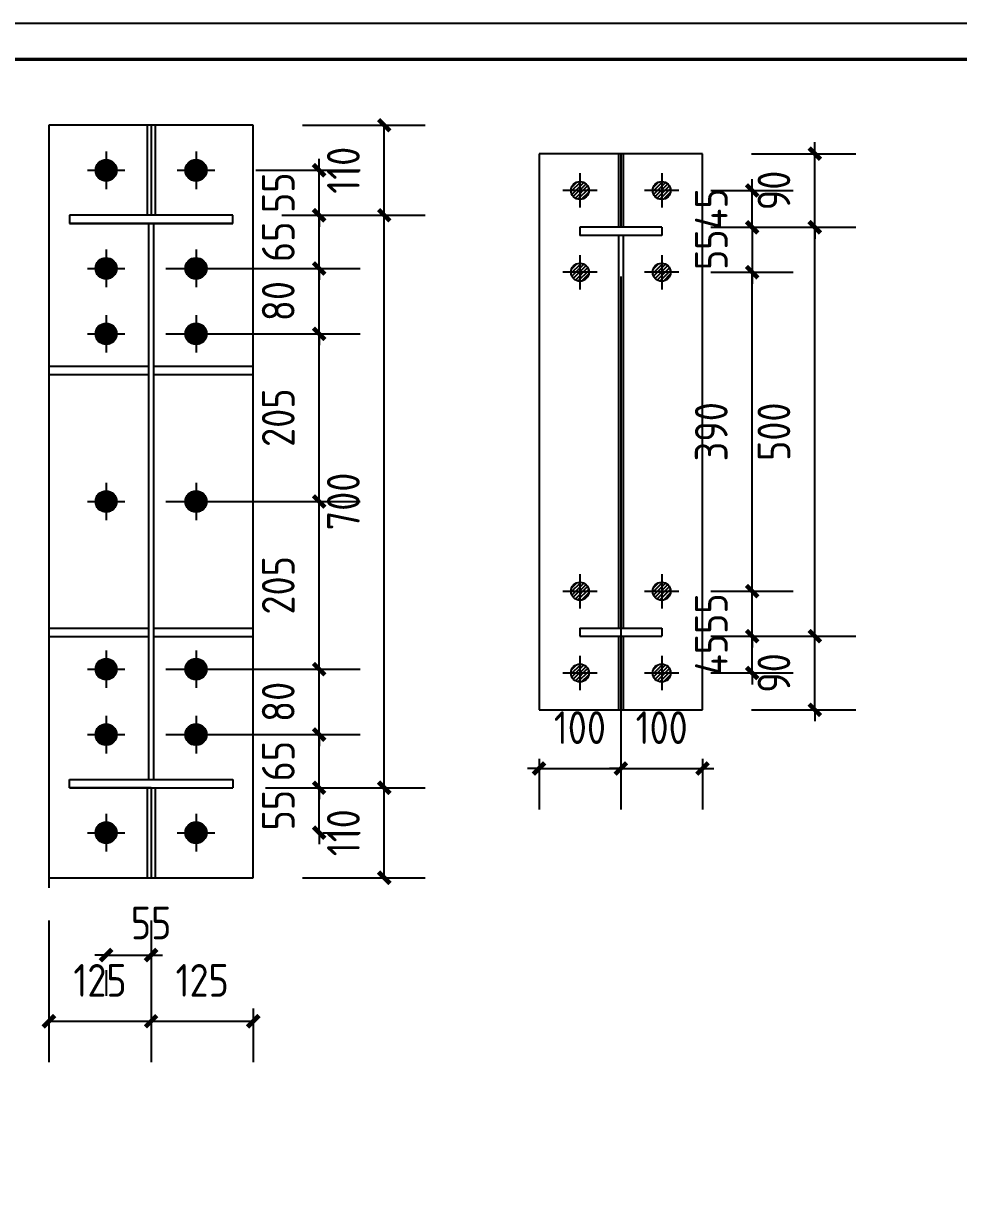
# Model space of a CAD drawing. Extents: x -9001 to 151288, y 75886 to 362543.
# Drawn here: x 26848 to 32565, y 129924 to 137125 of the extents above; entities that cross this region are included whole.
import ezdxf
from ezdxf.enums import TextEntityAlignment as Align

# ---------------------------------------------------------------- set-up
doc = ezdxf.new("R2010")
doc.units = 0
doc.header["$LTSCALE"] = 1000
doc.header["$MEASUREMENT"] = 0
doc.layers.add('PUB_TITLE', color=4, linetype='Continuous')
doc.styles.get("Standard").update_dxf_attribs({"font": 'gbenor.shx', "bigfont": 'gbcbig.shx'})
doc.dimstyles.get("Standard").update_dxf_attribs({"dimscale": 100, "dimtxt": 1, "dimasz": 1, "dimexe": 2.5, "dimexo": 3, "dimgap": 1.5, "dimtad": 1, "dimdec": 0, "dimzin": 0, "dimdsep": 46, "dimtxsty": 'Standard', "dimblk": 'ARCHTICK', "dimcen": 0.09, "dimadec": 0, "dimazin": 0, "dimtfac": 1, "dimtdec": 0, "dimtix": 1, "dimtmove": 2, "dimatfit": 3, "dimfxl": 1, "dimtolj": 1, "dimtzin": 0, "dimarcsym": 0})

# ---------------------------------------------------------------- blocks, each defined once
blk = doc.blocks.new('_ArchTick')
at = {"color": 0, "linetype": 'ByBlock', "const_width": 0.4}
blk.add_lwpolyline([(-0.5, -0.5), (0.5, 0.5)], dxfattribs=at)
blk = doc.blocks.new('*D70')
at = {"color": 0, "lineweight": -2}
for p, q in [((27002.8, 131640.3), (27002.8, 130775.2)), ((27627.8, 131640.3), (27627.8, 130775.2)), ((27002.8, 131025.2), (27627.8, 131025.2))]:
    blk.add_line(p, q, dxfattribs=at)
at = {"layer": 'Defpoints', "color": 0}
for p in [(27002.8, 131940.3), (27627.8, 131940.3), (27627.8, 131025.2)]:
    blk.add_point(p, dxfattribs=at)
at = {"color": 0, "lineweight": -2, "xscale": 70, "yscale": 70, "zscale": 70, "rotation": 180}
blk.add_blockref('_ArchTick', (27002.8, 131025.2), dxfattribs=at)
at = {"color": 0, "lineweight": -2, "xscale": 70, "yscale": 70, "zscale": 70}
blk.add_blockref('_ArchTick', (27627.8, 131025.2), dxfattribs=at)
at = {"color": 0, "insert": (27315.3, 131275.2), "char_height": 200, "attachment_point": 5}
blk.add_mtext('\\A1;125', dxfattribs=at)
blk = doc.blocks.new('*D4')
at = {"color": 0, "lineweight": -2}
for p, q in [((27627.8, 131212.3), (27627.8, 130775.2)), ((28252.8, 131103.4), (28252.8, 130775.2)), ((27627.8, 131025.2), (28252.8, 131025.2))]:
    blk.add_line(p, q, dxfattribs=at)
at = {"layer": 'Defpoints', "color": 0}
for p in [(27627.8, 131512.3), (28252.8, 131403.4), (28252.8, 131025.2)]:
    blk.add_point(p, dxfattribs=at)
at = {"color": 0, "lineweight": -2, "xscale": 70, "yscale": 70, "zscale": 70, "rotation": 180}
blk.add_blockref('_ArchTick', (27627.8, 131025.2), dxfattribs=at)
at = {"color": 0, "lineweight": -2, "xscale": 70, "yscale": 70, "zscale": 70}
blk.add_blockref('_ArchTick', (28252.8, 131025.2), dxfattribs=at)
at = {"color": 0, "insert": (27940.3, 131275.2), "char_height": 200, "attachment_point": 5}
blk.add_mtext('\\A1;125', dxfattribs=at)
blk = doc.blocks.new('*D5')
at = {"color": 0, "lineweight": -2}
for p, q in [((27352.77273, 131429.89378), (27282.77273, 131429.89378)), ((27352.77273, 131429.89378), (27627.77273, 131429.89378)), ((27627.77273, 131429.89378), (27697.77273, 131429.89378)), ((27352.77273, 131338.39378), (27352.77273, 131179.89378)), ((27627.77273, 131326.39378), (27627.77273, 131179.89378))]:
    blk.add_line(p, q, dxfattribs=at)
at = {"layer": 'Defpoints', "color": 0}
for p in [(27352.77273, 131638.39378), (27627.77273, 131626.39378), (27627.77273, 131429.89378)]:
    blk.add_point(p, dxfattribs=at)
at = {"color": 0, "lineweight": -2, "xscale": 70, "yscale": 70, "zscale": 70}
blk.add_blockref('_ArchTick', (27352.77273, 131429.89378), dxfattribs=at)
at = {"color": 0, "lineweight": -2, "xscale": 70, "yscale": 70, "zscale": 70, "rotation": 180}
blk.add_blockref('_ArchTick', (27627.77273, 131429.89378), dxfattribs=at)
at = {"color": 0, "insert": (27627.77273, 131626.39378), "char_height": 200, "attachment_point": 5}
blk.add_mtext('\\A1;55', dxfattribs=at)
blk = doc.blocks.new('*D71')
at = {"color": 0, "lineweight": -2}
for p, q in [((28552.8, 136502.9), (29303.5, 136502.9)), ((29053.5, 135952.9), (29053.5, 136502.9)), ((28427.8, 135952.9), (29303.5, 135952.9))]:
    blk.add_line(p, q, dxfattribs=at)
at = {"layer": 'Defpoints', "color": 0}
for p in [(28252.8, 136502.9), (29053.5, 136502.9), (28127.8, 135952.9)]:
    blk.add_point(p, dxfattribs=at)
at = {"color": 0, "lineweight": -2, "xscale": 70, "yscale": 70, "zscale": 70}
for p, rotation in [((29053.5, 136502.9), 90), ((29053.5, 135952.9), 270)]:
    blk.add_blockref('_ArchTick', p, dxfattribs=dict(at, rotation=rotation))
at = {"color": 0, "insert": (28803.5, 136227.9), "char_height": 200, "attachment_point": 5, "rotation": 90}
blk.add_mtext('\\A1;110', dxfattribs=at)
blk = doc.blocks.new('*D72')
at = {"color": 0, "lineweight": -2}
for p, q in [((28655.5, 132452.9), (28655.5, 132522.9)), ((28427.8, 132452.9), (28905.5, 132452.9)), ((28655.5, 132177.9), (28655.5, 132452.9)), ((28655.5, 132177.9), (28655.5, 132107.9)), ((28677.4, 132177.9), (28905.5, 132177.9))]:
    blk.add_line(p, q, dxfattribs=at)
at = {"layer": 'Defpoints', "color": 0}
for p in [(28127.8, 132452.9), (28655.5, 132452.9), (28377.4, 132177.9)]:
    blk.add_point(p, dxfattribs=at)
at = {"color": 0, "lineweight": -2, "xscale": 70, "yscale": 70, "zscale": 70}
for p, rotation in [((28655.5, 132452.9), 270), ((28655.5, 132177.9), 90)]:
    blk.add_blockref('_ArchTick', p, dxfattribs=dict(at, rotation=rotation))
at = {"color": 0, "insert": (28405.5, 132315.4), "char_height": 200, "attachment_point": 5, "rotation": 90}
blk.add_mtext('\\A1;55', dxfattribs=at)
blk = doc.blocks.new('*D73')
at = {"color": 0, "lineweight": -2}
for p, q in [((28655.5, 132777.9), (28655.5, 132847.9)), ((27717.8, 132777.9), (28905.5, 132777.9)), ((28655.5, 132452.9), (28655.5, 132777.9)), ((28427.8, 132452.9), (28905.5, 132452.9)), ((28655.5, 132452.9), (28655.5, 132382.9))]:
    blk.add_line(p, q, dxfattribs=at)
at = {"layer": 'Defpoints', "color": 0}
for p in [(27417.8, 132777.9), (28655.5, 132777.9), (28127.8, 132452.9)]:
    blk.add_point(p, dxfattribs=at)
at = {"color": 0, "lineweight": -2, "xscale": 70, "yscale": 70, "zscale": 70}
for p, rotation in [((28655.5, 132777.9), 270), ((28655.5, 132452.9), 90)]:
    blk.add_blockref('_ArchTick', p, dxfattribs=dict(at, rotation=rotation))
at = {"color": 0, "insert": (28405.5, 132615.4), "char_height": 200, "attachment_point": 5, "rotation": 90}
blk.add_mtext('\\A1;65', dxfattribs=at)
blk = doc.blocks.new('*D74')
at = {"color": 0, "lineweight": -2}
for p, q in [((28655.5, 133177.9), (28655.5, 133247.9)), ((27717.8, 133177.9), (28905.5, 133177.9)), ((28655.5, 132777.9), (28655.5, 133177.9)), ((27717.8, 132777.9), (28905.5, 132777.9)), ((28655.5, 132777.9), (28655.5, 132707.9))]:
    blk.add_line(p, q, dxfattribs=at)
at = {"layer": 'Defpoints', "color": 0}
for p in [(27417.8, 133177.9), (28655.5, 133177.9), (27417.8, 132777.9)]:
    blk.add_point(p, dxfattribs=at)
at = {"color": 0, "lineweight": -2, "xscale": 70, "yscale": 70, "zscale": 70}
for p, rotation in [((28655.5, 133177.9), 270), ((28655.5, 132777.9), 90)]:
    blk.add_blockref('_ArchTick', p, dxfattribs=dict(at, rotation=rotation))
at = {"color": 0, "insert": (28405.5, 132977.9), "char_height": 200, "attachment_point": 5, "rotation": 90}
blk.add_mtext('\\A1;80', dxfattribs=at)
blk = doc.blocks.new('*D75')
at = {"color": 0, "lineweight": -2}
for p, q in [((27717.8, 134202.9), (28905.5, 134202.9)), ((28655.5, 133177.9), (28655.5, 134202.9)), ((27717.8, 133177.9), (28905.5, 133177.9))]:
    blk.add_line(p, q, dxfattribs=at)
at = {"layer": 'Defpoints', "color": 0}
for p in [(27417.8, 134202.9), (28655.5, 134202.9), (27417.8, 133177.9)]:
    blk.add_point(p, dxfattribs=at)
at = {"color": 0, "lineweight": -2, "xscale": 70, "yscale": 70, "zscale": 70}
for p, rotation in [((28655.5, 134202.9), 90), ((28655.5, 133177.9), 270)]:
    blk.add_blockref('_ArchTick', p, dxfattribs=dict(at, rotation=rotation))
at = {"color": 0, "insert": (28405.5, 133690.4), "char_height": 200, "attachment_point": 5, "rotation": 90}
blk.add_mtext('\\A1;205', dxfattribs=at)
blk = doc.blocks.new('*D76')
at = {"color": 0, "lineweight": -2}
for p, q in [((27717.8, 135227.9), (28905.5, 135227.9)), ((28655.5, 134202.9), (28655.5, 135227.9)), ((27717.8, 134202.9), (28905.5, 134202.9))]:
    blk.add_line(p, q, dxfattribs=at)
at = {"layer": 'Defpoints', "color": 0}
for p in [(27417.8, 135227.9), (28655.5, 135227.9), (27417.8, 134202.9)]:
    blk.add_point(p, dxfattribs=at)
at = {"color": 0, "lineweight": -2, "xscale": 70, "yscale": 70, "zscale": 70}
for p, rotation in [((28655.5, 135227.9), 90), ((28655.5, 134202.9), 270)]:
    blk.add_blockref('_ArchTick', p, dxfattribs=dict(at, rotation=rotation))
at = {"color": 0, "insert": (28405.5, 134715.4), "char_height": 200, "attachment_point": 5, "rotation": 90}
blk.add_mtext('\\A1;205', dxfattribs=at)
blk = doc.blocks.new('*D77')
at = {"color": 0, "lineweight": -2}
for p, q in [((28655.5, 135627.9), (28655.5, 135697.9)), ((27717.8, 135627.9), (28905.5, 135627.9)), ((28655.5, 135227.9), (28655.5, 135627.9)), ((27717.8, 135227.9), (28905.5, 135227.9)), ((28655.5, 135227.9), (28655.5, 135157.9))]:
    blk.add_line(p, q, dxfattribs=at)
at = {"layer": 'Defpoints', "color": 0}
for p in [(27417.8, 135627.9), (28655.5, 135627.9), (27417.8, 135227.9)]:
    blk.add_point(p, dxfattribs=at)
at = {"color": 0, "lineweight": -2, "xscale": 70, "yscale": 70, "zscale": 70}
for p, rotation in [((28655.5, 135627.9), 270), ((28655.5, 135227.9), 90)]:
    blk.add_blockref('_ArchTick', p, dxfattribs=dict(at, rotation=rotation))
at = {"color": 0, "insert": (28405.5, 135427.9), "char_height": 200, "attachment_point": 5, "rotation": 90}
blk.add_mtext('\\A1;80', dxfattribs=at)
blk = doc.blocks.new('*D78')
at = {"color": 0, "lineweight": -2}
for p, q in [((28655.5, 135952.9), (28655.5, 136022.9)), ((28552.8, 135952.9), (28905.5, 135952.9)), ((28655.5, 135627.9), (28655.5, 135952.9)), ((27717.8, 135627.9), (28905.5, 135627.9)), ((28655.5, 135627.9), (28655.5, 135557.9))]:
    blk.add_line(p, q, dxfattribs=at)
at = {"layer": 'Defpoints', "color": 0}
for p in [(28252.8, 135952.9), (28655.5, 135952.9), (27417.8, 135627.9)]:
    blk.add_point(p, dxfattribs=at)
at = {"color": 0, "lineweight": -2, "xscale": 70, "yscale": 70, "zscale": 70}
for p, rotation in [((28655.5, 135952.9), 270), ((28655.5, 135627.9), 90)]:
    blk.add_blockref('_ArchTick', p, dxfattribs=dict(at, rotation=rotation))
at = {"color": 0, "insert": (28405.5, 135790.4), "char_height": 200, "attachment_point": 5, "rotation": 90}
blk.add_mtext('\\A1;65', dxfattribs=at)
blk = doc.blocks.new('*D79')
at = {"color": 0, "lineweight": -2}
for p, q in [((28655.5, 136227.9), (28655.5, 136297.9)), ((28267.8, 136227.9), (28905.5, 136227.9)), ((28655.5, 135952.9), (28655.5, 136227.9)), ((28552.8, 135952.9), (28905.5, 135952.9)), ((28655.5, 135952.9), (28655.5, 135882.9))]:
    blk.add_line(p, q, dxfattribs=at)
at = {"layer": 'Defpoints', "color": 0}
for p in [(27967.8, 136227.9), (28655.5, 136227.9), (28252.8, 135952.9)]:
    blk.add_point(p, dxfattribs=at)
at = {"color": 0, "lineweight": -2, "xscale": 70, "yscale": 70, "zscale": 70}
for p, rotation in [((28655.5, 136227.9), 270), ((28655.5, 135952.9), 90)]:
    blk.add_blockref('_ArchTick', p, dxfattribs=dict(at, rotation=rotation))
at = {"color": 0, "insert": (28405.5, 136090.4), "char_height": 200, "attachment_point": 5, "rotation": 90}
blk.add_mtext('\\A1;55', dxfattribs=at)
blk = doc.blocks.new('*D80')
at = {"color": 0, "lineweight": -2}
for p, q in [((28327.5, 132452.9), (29303.5, 132452.9)), ((29053.5, 131902.9), (29053.5, 132452.9)), ((28552.8, 131902.9), (29303.5, 131902.9))]:
    blk.add_line(p, q, dxfattribs=at)
at = {"layer": 'Defpoints', "color": 0}
for p in [(28027.5, 132452.9), (29053.5, 132452.9), (28252.8, 131902.9)]:
    blk.add_point(p, dxfattribs=at)
at = {"color": 0, "lineweight": -2, "xscale": 70, "yscale": 70, "zscale": 70}
for p, rotation in [((29053.5, 132452.9), 90), ((29053.5, 131902.9), 270)]:
    blk.add_blockref('_ArchTick', p, dxfattribs=dict(at, rotation=rotation))
at = {"color": 0, "insert": (28803.5, 132177.9), "char_height": 200, "attachment_point": 5, "rotation": 90}
blk.add_mtext('\\A1;110', dxfattribs=at)
blk = doc.blocks.new('*D176')
at = {"color": 0, "lineweight": -2}
for p, q in [((30500.3, 135579.4), (30500.3, 132320.4)), ((30000.3, 132629.4), (30000.3, 132320.4)), ((30000.3, 132570.4), (29930.3, 132570.4)), ((30000.3, 132570.4), (30500.3, 132570.4)), ((30500.3, 132570.4), (30570.3, 132570.4))]:
    blk.add_line(p, q, dxfattribs=at)
at = {"layer": 'Defpoints', "color": 0}
for p in [(30500.3, 135879.4), (30000.3, 132929.4), (30500.3, 132570.4)]:
    blk.add_point(p, dxfattribs=at)
at = {"color": 0, "lineweight": -2, "xscale": 70, "yscale": 70, "zscale": 70}
blk.add_blockref('_ArchTick', (30000.3, 132570.4), dxfattribs=at)
at = {"color": 0, "lineweight": -2, "xscale": 70, "yscale": 70, "zscale": 70, "rotation": 180}
blk.add_blockref('_ArchTick', (30500.3, 132570.4), dxfattribs=at)
at = {"color": 0, "insert": (30250.3, 132820.4), "char_height": 200, "attachment_point": 5}
blk.add_mtext('\\A1;100', dxfattribs=at)
blk = doc.blocks.new('*D177')
at = {"color": 0, "lineweight": -2}
for p, q in [((30500.3, 135579.4), (30500.3, 132320.4)), ((31000.3, 132629.4), (31000.3, 132320.4)), ((30500.3, 132570.4), (30430.3, 132570.4)), ((30500.3, 132570.4), (31000.3, 132570.4)), ((31000.3, 132570.4), (31070.3, 132570.4))]:
    blk.add_line(p, q, dxfattribs=at)
at = {"layer": 'Defpoints', "color": 0}
for p in [(30500.3, 135879.4), (31000.3, 132929.4), (31000.3, 132570.4)]:
    blk.add_point(p, dxfattribs=at)
at = {"color": 0, "lineweight": -2, "xscale": 70, "yscale": 70, "zscale": 70}
blk.add_blockref('_ArchTick', (30500.3, 132570.4), dxfattribs=at)
at = {"color": 0, "lineweight": -2, "xscale": 70, "yscale": 70, "zscale": 70, "rotation": 180}
blk.add_blockref('_ArchTick', (31000.3, 132570.4), dxfattribs=at)
at = {"color": 0, "insert": (30750.3, 132820.4), "char_height": 200, "attachment_point": 5}
blk.add_mtext('\\A1;100', dxfattribs=at)
blk = doc.blocks.new('*D178')
at = {"color": 0, "lineweight": -2}
for p, q in [((31686.8, 133379.4), (31686.8, 133449.4)), ((31050.3, 133379.4), (31936.8, 133379.4)), ((31686.8, 132929.4), (31686.8, 133379.4)), ((31300.3, 132929.4), (31936.8, 132929.4)), ((31686.8, 132929.4), (31686.8, 132859.4))]:
    blk.add_line(p, q, dxfattribs=at)
at = {"layer": 'Defpoints', "color": 0}
for p in [(30750.3, 133379.4), (31686.8, 133379.4), (31000.3, 132929.4)]:
    blk.add_point(p, dxfattribs=at)
at = {"color": 0, "lineweight": -2, "xscale": 70, "yscale": 70, "zscale": 70}
for p, rotation in [((31686.8, 133379.4), 270), ((31686.8, 132929.4), 90)]:
    blk.add_blockref('_ArchTick', p, dxfattribs=dict(at, rotation=rotation))
at = {"color": 0, "insert": (31436.8, 133154.4), "char_height": 200, "attachment_point": 5, "rotation": 90}
blk.add_mtext('\\A1;90', dxfattribs=at)
blk = doc.blocks.new('*D179')
at = {"color": 0, "lineweight": -2}
for p, q in [((31050.3, 135879.4), (31936.8, 135879.4)), ((31686.8, 133379.4), (31686.8, 135879.4)), ((31050.3, 133379.4), (31936.8, 133379.4))]:
    blk.add_line(p, q, dxfattribs=at)
at = {"layer": 'Defpoints', "color": 0}
for p in [(30750.3, 135879.4), (31686.8, 135879.4), (30750.3, 133379.4)]:
    blk.add_point(p, dxfattribs=at)
at = {"color": 0, "lineweight": -2, "xscale": 70, "yscale": 70, "zscale": 70}
for p, rotation in [((31686.8, 135879.4), 90), ((31686.8, 133379.4), 270)]:
    blk.add_blockref('_ArchTick', p, dxfattribs=dict(at, rotation=rotation))
at = {"color": 0, "insert": (31436.8, 134629.4), "char_height": 200, "attachment_point": 5, "rotation": 90}
blk.add_mtext('\\A1;500', dxfattribs=at)
blk = doc.blocks.new('*D180')
at = {"color": 0, "lineweight": -2}
for p, q in [((31686.8, 136329.4), (31686.8, 136399.4)), ((31300.3, 136329.4), (31936.8, 136329.4)), ((31686.8, 135879.4), (31686.8, 136329.4)), ((31050.3, 135879.4), (31936.8, 135879.4)), ((31686.8, 135879.4), (31686.8, 135809.4))]:
    blk.add_line(p, q, dxfattribs=at)
at = {"layer": 'Defpoints', "color": 0}
for p in [(31000.3, 136329.4), (31686.8, 136329.4), (30750.3, 135879.4)]:
    blk.add_point(p, dxfattribs=at)
at = {"color": 0, "lineweight": -2, "xscale": 70, "yscale": 70, "zscale": 70}
for p, rotation in [((31686.8, 136329.4), 270), ((31686.8, 135879.4), 90)]:
    blk.add_blockref('_ArchTick', p, dxfattribs=dict(at, rotation=rotation))
at = {"color": 0, "insert": (31436.8, 136104.4), "char_height": 200, "attachment_point": 5, "rotation": 90}
blk.add_mtext('\\A1;90', dxfattribs=at)
blk = doc.blocks.new('*D181')
at = {"color": 0, "lineweight": -2}
for p, q in [((31303.8, 133379.4), (31303.8, 133449.4)), ((31300.3, 133379.4), (31553.8, 133379.4)), ((31303.8, 133154.4), (31303.8, 133379.4)), ((31050.3, 133154.4), (31553.8, 133154.4)), ((31303.8, 133154.4), (31303.8, 133084.4))]:
    blk.add_line(p, q, dxfattribs=at)
at = {"layer": 'Defpoints', "color": 0}
for p in [(31000.3, 133379.4), (31303.8, 133379.4), (30750.3, 133154.4)]:
    blk.add_point(p, dxfattribs=at)
at = {"color": 0, "lineweight": -2, "xscale": 70, "yscale": 70, "zscale": 70}
for p, rotation in [((31303.8, 133379.4), 270), ((31303.8, 133154.4), 90)]:
    blk.add_blockref('_ArchTick', p, dxfattribs=dict(at, rotation=rotation))
at = {"color": 0, "insert": (31053.8, 133266.9), "char_height": 200, "attachment_point": 5, "rotation": 90}
blk.add_mtext('\\A1;45', dxfattribs=at)
blk = doc.blocks.new('*D182')
at = {"color": 0, "lineweight": -2}
for p, q in [((31303.8, 133654.4), (31303.8, 133724.4)), ((31050.3, 133654.4), (31553.8, 133654.4)), ((31303.8, 133379.4), (31303.8, 133654.4)), ((31300.3, 133379.4), (31553.8, 133379.4)), ((31303.8, 133379.4), (31303.8, 133309.4))]:
    blk.add_line(p, q, dxfattribs=at)
at = {"layer": 'Defpoints', "color": 0}
for p in [(30750.3, 133654.4), (31303.8, 133654.4), (31000.3, 133379.4)]:
    blk.add_point(p, dxfattribs=at)
at = {"color": 0, "lineweight": -2, "xscale": 70, "yscale": 70, "zscale": 70}
for p, rotation in [((31303.8, 133654.4), 270), ((31303.8, 133379.4), 90)]:
    blk.add_blockref('_ArchTick', p, dxfattribs=dict(at, rotation=rotation))
at = {"color": 0, "insert": (31053.8, 133516.9), "char_height": 200, "attachment_point": 5, "rotation": 90}
blk.add_mtext('\\A1;55', dxfattribs=at)
blk = doc.blocks.new('*D183')
at = {"color": 0, "lineweight": -2}
for p, q in [((31050.3, 135604.4), (31553.8, 135604.4)), ((31303.8, 133654.4), (31303.8, 135604.4)), ((31050.3, 133654.4), (31553.8, 133654.4))]:
    blk.add_line(p, q, dxfattribs=at)
at = {"layer": 'Defpoints', "color": 0}
for p in [(30750.3, 135604.4), (31303.8, 135604.4), (30750.3, 133654.4)]:
    blk.add_point(p, dxfattribs=at)
at = {"color": 0, "lineweight": -2, "xscale": 70, "yscale": 70, "zscale": 70}
for p, rotation in [((31303.8, 135604.4), 90), ((31303.8, 133654.4), 270)]:
    blk.add_blockref('_ArchTick', p, dxfattribs=dict(at, rotation=rotation))
at = {"color": 0, "insert": (31053.8, 134629.4), "char_height": 200, "attachment_point": 5, "rotation": 90}
blk.add_mtext('\\A1;390', dxfattribs=at)
blk = doc.blocks.new('*D184')
at = {"color": 0, "lineweight": -2}
for p, q in [((31303.8, 136104.4), (31303.8, 136174.4)), ((31050.3, 136104.4), (31553.8, 136104.4)), ((31303.8, 135879.4), (31303.8, 136104.4)), ((31050.3, 135879.4), (31553.8, 135879.4)), ((31303.8, 135879.4), (31303.8, 135809.4))]:
    blk.add_line(p, q, dxfattribs=at)
at = {"layer": 'Defpoints', "color": 0}
for p in [(30750.3, 136104.4), (31303.8, 136104.4), (30750.3, 135879.4)]:
    blk.add_point(p, dxfattribs=at)
at = {"color": 0, "lineweight": -2, "xscale": 70, "yscale": 70, "zscale": 70}
for p, rotation in [((31303.8, 136104.4), 270), ((31303.8, 135879.4), 90)]:
    blk.add_blockref('_ArchTick', p, dxfattribs=dict(at, rotation=rotation))
at = {"color": 0, "insert": (31053.8, 135991.9), "char_height": 200, "attachment_point": 5, "rotation": 90}
blk.add_mtext('\\A1;45', dxfattribs=at)
blk = doc.blocks.new('*D32')
at = {"color": 0, "lineweight": -2}
for p, q in [((31303.8, 135879.4), (31303.8, 135949.4)), ((31050.3, 135879.4), (31553.8, 135879.4)), ((31303.8, 135879.4), (31303.8, 135604.4)), ((31050.3, 135604.4), (31553.8, 135604.4)), ((31303.8, 135604.4), (31303.8, 135534.4))]:
    blk.add_line(p, q, dxfattribs=at)
at = {"layer": 'Defpoints', "color": 0}
for p in [(30750.3, 135879.4), (30750.3, 135604.4), (31303.8, 135604.4)]:
    blk.add_point(p, dxfattribs=at)
at = {"color": 0, "lineweight": -2, "xscale": 70, "yscale": 70, "zscale": 70}
for p, rotation in [((31303.8, 135879.4), 270), ((31303.8, 135604.4), 90)]:
    blk.add_blockref('_ArchTick', p, dxfattribs=dict(at, rotation=rotation))
at = {"color": 0, "insert": (31053.8, 135741.9), "char_height": 200, "attachment_point": 5, "rotation": 90}
blk.add_mtext('\\A1;55', dxfattribs=at)
blk = doc.blocks.new('$titleblk$00000167')
blk.add_lwpolyline([(-1189, 0), (0, 0), (0, 841), (-1189, 841)], close=True)
at = {"const_width": 1}
blk.add_lwpolyline([(-1164, 10), (-10, 10), (-10, 831), (-1164, 831)], close=True, dxfattribs=at)
at = {"flags": 4}
for tag, p in [('(扩展图名)', (-62.12, 184.1)), ('图名', (-62.12, 180.13)), ('日期', (-62.12, 172.03)), ('图号', (-62.12, 163.99)), ('比例', (-62.12, 156)), ('子项', (-59.56, 82.07)), ('工程名称', (-59.24, 70.19)), ('设计号', (-36.91, 28.62))]:
    blk.add_attdef(tag, text='', height=3.5, dxfattribs=at).set_placement(p, align=Align.CENTER)
for tag, p in [('设计人', (-64.84, 148.13)), ('负责人', (-64.71, 140.27)), ('主持人', (-64.73, 132.26)), ('校对人', (-64.28, 124.4)), ('审核人', (-63.96, 116.15)), ('审定人', (-64.16, 107.95)), ('所长', (-64.16, 99.76))]:
    blk.add_attdef(tag, p, '', height=3.5)
blk = doc.blocks.new('*D69')
at = {"color": 0, "lineweight": -2}
for p, q in [((28753.5, 135952.9), (28803.5, 135952.9)), ((29053.5, 132452.9), (29053.5, 135952.9)), ((28327.5, 132452.9), (29303.5, 132452.9))]:
    blk.add_line(p, q, dxfattribs=at)
at = {"layer": 'Defpoints', "color": 0}
for p in [(29053.5, 135952.9), (29053.5, 135952.9), (28027.5, 132452.9)]:
    blk.add_point(p, dxfattribs=at)
at = {"color": 0, "lineweight": -2, "xscale": 70, "yscale": 70, "zscale": 70}
for p, rotation in [((29053.5, 135952.9), 90), ((29053.5, 132452.9), 270)]:
    blk.add_blockref('_ArchTick', p, dxfattribs=dict(at, rotation=rotation))
at = {"color": 0, "insert": (28803.5, 134202.9), "char_height": 200, "attachment_point": 5, "rotation": 90}
blk.add_mtext('\\A1;700', dxfattribs=at)

msp = doc.modelspace()

# ---------------------------------------------------------------- hatches: boundary and pattern name
h = msp.add_hatch()
h.set_pattern_fill('ANSI31', color=256, scale=2.5, style=0)
h.set_pattern_definition([(45, (-125138.9765, -66718.337), (-2.80633004, 2.80633004), [])])
h.paths.add_polyline_path([(27352.8, 136292.9, 0.414214), (27287.8, 136227.9), (27352.8, 136227.9)])
h.paths.add_polyline_path([(27352.8, 136227.9), (27287.8, 136227.9, 0.414214), (27352.8, 136162.9)])
h.paths.add_polyline_path([(27417.8, 136227.9), (27352.8, 136227.9), (27352.8, 136162.9, 0.414214)])
h.paths.add_polyline_path([(27352.8, 136292.9), (27352.8, 136227.9), (27417.8, 136227.9, 0.414214)])
h.paths.add_polyline_path([(27902.8, 136292.9, 0.414214), (27837.8, 136227.9), (27902.8, 136227.9)])
h.paths.add_polyline_path([(27902.8, 136227.9), (27837.8, 136227.9, 0.414214), (27902.8, 136162.9)])
h.paths.add_polyline_path([(27967.8, 136227.9), (27902.8, 136227.9), (27902.8, 136162.9, 0.414214)])
h.paths.add_polyline_path([(27902.8, 136292.9), (27902.8, 136227.9), (27967.8, 136227.9, 0.414214)])
h = msp.add_hatch()
h.set_pattern_fill('ANSI31', color=256, scale=10, style=0)
h.set_pattern_definition([(45, (-136897.226, -44488.106), (-11.2253202, 11.2253202), [])])
h.paths.add_polyline_path([(30250.3, 136159.4, 0.414214), (30195.3, 136104.4), (30250.3, 136104.4)])
h.paths.add_polyline_path([(30250.3, 136104.4), (30195.3, 136104.4, 0.414214), (30250.3, 136049.4)])
h.paths.add_polyline_path([(30305.3, 136104.4), (30250.3, 136104.4), (30250.3, 136049.4, 0.414214)])
h.paths.add_polyline_path([(30250.3, 136159.4), (30250.3, 136104.4), (30305.3, 136104.4, 0.414214)])
h = msp.add_hatch()
h.set_pattern_fill('ANSI31', color=256, scale=10, style=0)
h.set_pattern_definition([(45, (-136397.226, -44488.106), (-11.2253202, 11.2253202), [])])
h.paths.add_polyline_path([(30750.3, 136159.4, 0.414214), (30695.3, 136104.4), (30750.3, 136104.4)])
h.paths.add_polyline_path([(30750.3, 136104.4), (30695.3, 136104.4, 0.414214), (30750.3, 136049.4)])
h.paths.add_polyline_path([(30805.3, 136104.4), (30750.3, 136104.4), (30750.3, 136049.4, 0.414214)])
h.paths.add_polyline_path([(30750.3, 136159.4), (30750.3, 136104.4), (30805.3, 136104.4, 0.414214)])
h = msp.add_hatch()
h.set_pattern_fill('ANSI31', color=256, scale=2.5, style=0)
h.set_pattern_definition([(45, (-125138.9765, -67318.337), (-2.80633004, 2.80633004), [])])
h.paths.add_polyline_path([(27352.8, 135692.9, 0.414214), (27287.8, 135627.9), (27352.8, 135627.9)])
h.paths.add_polyline_path([(27352.8, 135627.9), (27287.8, 135627.9, 0.414214), (27352.8, 135562.9)])
h.paths.add_polyline_path([(27417.8, 135627.9), (27352.8, 135627.9), (27352.8, 135562.9, 0.414214)])
h.paths.add_polyline_path([(27352.8, 135692.9), (27352.8, 135627.9), (27417.8, 135627.9, 0.414214)])
h.paths.add_polyline_path([(27902.8, 135692.9, 0.414214), (27837.8, 135627.9), (27902.8, 135627.9)])
h.paths.add_polyline_path([(27902.8, 135627.9), (27837.8, 135627.9, 0.414214), (27902.8, 135562.9)])
h.paths.add_polyline_path([(27967.8, 135627.9), (27902.8, 135627.9), (27902.8, 135562.9, 0.414214)])
h.paths.add_polyline_path([(27902.8, 135692.9), (27902.8, 135627.9), (27967.8, 135627.9, 0.414214)])
h = msp.add_hatch()
h.set_pattern_fill('ANSI31', color=256, scale=10, style=0)
h.set_pattern_definition([(45, (-136897.226, -44988.106), (-11.2253202, 11.2253202), [])])
h.paths.add_polyline_path([(30250.3, 135659.4, 0.414214), (30195.3, 135604.4), (30250.3, 135604.4)])
h.paths.add_polyline_path([(30250.3, 135604.4), (30195.3, 135604.4, 0.414214), (30250.3, 135549.4)])
h.paths.add_polyline_path([(30305.3, 135604.4), (30250.3, 135604.4), (30250.3, 135549.4, 0.414214)])
h.paths.add_polyline_path([(30250.3, 135659.4), (30250.3, 135604.4), (30305.3, 135604.4, 0.414214)])
h = msp.add_hatch()
h.set_pattern_fill('ANSI31', color=256, scale=10, style=0)
h.set_pattern_definition([(45, (-136397.226, -44988.106), (-11.2253202, 11.2253202), [])])
h.paths.add_polyline_path([(30750.3, 135659.4, 0.414214), (30695.3, 135604.4), (30750.3, 135604.4)])
h.paths.add_polyline_path([(30750.3, 135604.4), (30695.3, 135604.4, 0.414214), (30750.3, 135549.4)])
h.paths.add_polyline_path([(30805.3, 135604.4), (30750.3, 135604.4), (30750.3, 135549.4, 0.414214)])
h.paths.add_polyline_path([(30750.3, 135659.4), (30750.3, 135604.4), (30805.3, 135604.4, 0.414214)])
h = msp.add_hatch()
h.set_pattern_fill('ANSI31', color=256, scale=2.5, style=0)
h.set_pattern_definition([(45, (-125138.9765, -67718.337), (-2.80633004, 2.80633004), [])])
h.paths.add_polyline_path([(27352.8, 135292.9, 0.414214), (27287.8, 135227.9), (27352.8, 135227.9)])
h.paths.add_polyline_path([(27352.8, 135227.9), (27287.8, 135227.9, 0.414214), (27352.8, 135162.9)])
h.paths.add_polyline_path([(27417.8, 135227.9), (27352.8, 135227.9), (27352.8, 135162.9, 0.414214)])
h.paths.add_polyline_path([(27352.8, 135292.9), (27352.8, 135227.9), (27417.8, 135227.9, 0.414214)])
h.paths.add_polyline_path([(27902.8, 135292.9, 0.414214), (27837.8, 135227.9), (27902.8, 135227.9)])
h.paths.add_polyline_path([(27902.8, 135227.9), (27837.8, 135227.9, 0.414214), (27902.8, 135162.9)])
h.paths.add_polyline_path([(27967.8, 135227.9), (27902.8, 135227.9), (27902.8, 135162.9, 0.414214)])
h.paths.add_polyline_path([(27902.8, 135292.9), (27902.8, 135227.9), (27967.8, 135227.9, 0.414214)])
h = msp.add_hatch()
h.set_pattern_fill('ANSI31', color=256, scale=2.5, style=0)
h.set_pattern_definition([(45, (-125138.9765, -68743.337), (-2.80633004, 2.80633004), [])])
h.paths.add_polyline_path([(27352.8, 134267.9, 0.414214), (27287.8, 134202.9), (27352.8, 134202.9)])
h.paths.add_polyline_path([(27352.8, 134202.9), (27287.8, 134202.9, 0.414214), (27352.8, 134137.9)])
h.paths.add_polyline_path([(27417.8, 134202.9), (27352.8, 134202.9), (27352.8, 134137.9, 0.414214)])
h.paths.add_polyline_path([(27352.8, 134267.9), (27352.8, 134202.9), (27417.8, 134202.9, 0.414214)])
h.paths.add_polyline_path([(27902.8, 134267.9, 0.414214), (27837.8, 134202.9), (27902.8, 134202.9)])
h.paths.add_polyline_path([(27902.8, 134202.9), (27837.8, 134202.9, 0.414214), (27902.8, 134137.9)])
h.paths.add_polyline_path([(27967.8, 134202.9), (27902.8, 134202.9), (27902.8, 134137.9, 0.414214)])
h.paths.add_polyline_path([(27902.8, 134267.9), (27902.8, 134202.9), (27967.8, 134202.9, 0.414214)])
h = msp.add_hatch()
h.set_pattern_fill('ANSI31', color=256, scale=10, style=0)
h.set_pattern_definition([(45, (-136897.226, -46938.106), (-11.2253202, 11.2253202), [])])
h.paths.add_polyline_path([(30250.3, 133709.4, 0.414214), (30195.3, 133654.4), (30250.3, 133654.4)])
h.paths.add_polyline_path([(30250.3, 133654.4), (30195.3, 133654.4, 0.414214), (30250.3, 133599.4)])
h.paths.add_polyline_path([(30305.3, 133654.4), (30250.3, 133654.4), (30250.3, 133599.4, 0.414214)])
h.paths.add_polyline_path([(30250.3, 133709.4), (30250.3, 133654.4), (30305.3, 133654.4, 0.414214)])
h = msp.add_hatch()
h.set_pattern_fill('ANSI31', color=256, scale=10, style=0)
h.set_pattern_definition([(45, (-136397.226, -46938.106), (-11.2253202, 11.2253202), [])])
h.paths.add_polyline_path([(30750.3, 133709.4, 0.414214), (30695.3, 133654.4), (30750.3, 133654.4)])
h.paths.add_polyline_path([(30750.3, 133654.4), (30695.3, 133654.4, 0.414214), (30750.3, 133599.4)])
h.paths.add_polyline_path([(30805.3, 133654.4), (30750.3, 133654.4), (30750.3, 133599.4, 0.414214)])
h.paths.add_polyline_path([(30750.3, 133709.4), (30750.3, 133654.4), (30805.3, 133654.4, 0.414214)])
h = msp.add_hatch()
h.set_pattern_fill('ANSI31', color=256, scale=2.5, style=0)
h.set_pattern_definition([(45, (-125138.9765, -69768.337), (-2.80633004, 2.80633004), [])])
h.paths.add_polyline_path([(27352.8, 133242.9, 0.414214), (27287.8, 133177.9), (27352.8, 133177.9)])
h.paths.add_polyline_path([(27352.8, 133177.9), (27287.8, 133177.9, 0.414214), (27352.8, 133112.9)])
h.paths.add_polyline_path([(27417.8, 133177.9), (27352.8, 133177.9), (27352.8, 133112.9, 0.414214)])
h.paths.add_polyline_path([(27352.8, 133242.9), (27352.8, 133177.9), (27417.8, 133177.9, 0.414214)])
h.paths.add_polyline_path([(27902.8, 133242.9, 0.414214), (27837.8, 133177.9), (27902.8, 133177.9)])
h.paths.add_polyline_path([(27902.8, 133177.9), (27837.8, 133177.9, 0.414214), (27902.8, 133112.9)])
h.paths.add_polyline_path([(27967.8, 133177.9), (27902.8, 133177.9), (27902.8, 133112.9, 0.414214)])
h.paths.add_polyline_path([(27902.8, 133242.9), (27902.8, 133177.9), (27967.8, 133177.9, 0.414214)])
h = msp.add_hatch()
h.set_pattern_fill('ANSI31', color=256, scale=10, style=0)
h.set_pattern_definition([(45, (-136897.226, -47438.106), (-11.2253202, 11.2253202), [])])
h.paths.add_polyline_path([(30250.3, 133209.4, 0.414214), (30195.3, 133154.4), (30250.3, 133154.4)])
h.paths.add_polyline_path([(30250.3, 133154.4), (30195.3, 133154.4, 0.414214), (30250.3, 133099.4)])
h.paths.add_polyline_path([(30305.3, 133154.4), (30250.3, 133154.4), (30250.3, 133099.4, 0.414214)])
h.paths.add_polyline_path([(30250.3, 133209.4), (30250.3, 133154.4), (30305.3, 133154.4, 0.414214)])
h = msp.add_hatch()
h.set_pattern_fill('ANSI31', color=256, scale=10, style=0)
h.set_pattern_definition([(45, (-136397.226, -47438.106), (-11.2253202, 11.2253202), [])])
h.paths.add_polyline_path([(30750.3, 133209.4, 0.414214), (30695.3, 133154.4), (30750.3, 133154.4)])
h.paths.add_polyline_path([(30750.3, 133154.4), (30695.3, 133154.4, 0.414214), (30750.3, 133099.4)])
h.paths.add_polyline_path([(30805.3, 133154.4), (30750.3, 133154.4), (30750.3, 133099.4, 0.414214)])
h.paths.add_polyline_path([(30750.3, 133209.4), (30750.3, 133154.4), (30805.3, 133154.4, 0.414214)])
h = msp.add_hatch()
h.set_pattern_fill('ANSI31', color=256, scale=2.5, style=0)
h.set_pattern_definition([(45, (-125138.9765, -70168.337), (-2.80633004, 2.80633004), [])])
h.paths.add_polyline_path([(27352.8, 132842.9, 0.414214), (27287.8, 132777.9), (27352.8, 132777.9)])
h.paths.add_polyline_path([(27352.8, 132777.9), (27287.8, 132777.9, 0.414214), (27352.8, 132712.9)])
h.paths.add_polyline_path([(27417.8, 132777.9), (27352.8, 132777.9), (27352.8, 132712.9, 0.414214)])
h.paths.add_polyline_path([(27352.8, 132842.9), (27352.8, 132777.9), (27417.8, 132777.9, 0.414214)])
h.paths.add_polyline_path([(27902.8, 132842.9, 0.414214), (27837.8, 132777.9), (27902.8, 132777.9)])
h.paths.add_polyline_path([(27902.8, 132777.9), (27837.8, 132777.9, 0.414214), (27902.8, 132712.9)])
h.paths.add_polyline_path([(27967.8, 132777.9), (27902.8, 132777.9), (27902.8, 132712.9, 0.414214)])
h.paths.add_polyline_path([(27902.8, 132842.9), (27902.8, 132777.9), (27967.8, 132777.9, 0.414214)])
h = msp.add_hatch()
h.set_pattern_fill('ANSI31', color=256, scale=2.5, style=0)
h.set_pattern_definition([(45, (-125138.9765, -70768.337), (-2.80633004, 2.80633004), [])])
h.paths.add_polyline_path([(27352.8, 132242.9, 0.414214), (27287.8, 132177.9), (27352.8, 132177.9)])
h.paths.add_polyline_path([(27352.8, 132177.9), (27287.8, 132177.9, 0.414214), (27352.8, 132112.9)])
h.paths.add_polyline_path([(27417.8, 132177.9), (27352.8, 132177.9), (27352.8, 132112.9, 0.414214)])
h.paths.add_polyline_path([(27352.8, 132242.9), (27352.8, 132177.9), (27417.8, 132177.9, 0.414214)])
h.paths.add_polyline_path([(27902.8, 132242.9, 0.414214), (27837.8, 132177.9), (27902.8, 132177.9)])
h.paths.add_polyline_path([(27902.8, 132177.9), (27837.8, 132177.9, 0.414214), (27902.8, 132112.9)])
h.paths.add_polyline_path([(27967.8, 132177.9), (27902.8, 132177.9), (27902.8, 132112.9, 0.414214)])
h.paths.add_polyline_path([(27902.8, 132242.9), (27902.8, 132177.9), (27967.8, 132177.9, 0.414214)])

# ---------------------------------------------------------------- linework, layer by layer
for p, q in [((28252.8, 136502.9), (27002.8, 136502.9)), ((27002.8, 136502.9), (27002.8, 131840.3)), ((27602.8, 136502.9), (27602.8, 135952.9)), ((27627.8, 136502.9), (27627.8, 135952.9)), ((27652.8, 136502.9), (27652.8, 135952.9)), ((28252.8, 131902.9), (28252.8, 136502.9)), ((27352.8, 136342.9), (27352.8, 136112.9)), ((27902.8, 136342.9), (27902.8, 136112.9)), ((31000.3, 136329.4), (30000.3, 136329.4)), ((30000.3, 136329.4), (30000.3, 132929.4)), ((30485.3, 136329.4), (30485.3, 135879.4)), ((30500.3, 136329.4), (30500.3, 135879.4)), ((30515.3, 136329.4), (30515.3, 135879.4)), ((31000.3, 132929.4), (31000.3, 136329.4)), ((27352.8, 136292.9), (27352.8, 136162.9)), ((27902.8, 136292.9), (27902.8, 136162.9)), ((27237.8, 136227.9), (27467.8, 136227.9)), ((27417.8, 136227.9), (27287.8, 136227.9)), ((27787.8, 136227.9), (28017.8, 136227.9)), ((27967.8, 136227.9), (27837.8, 136227.9)), ((30250.3, 136209.4), (30250.3, 135999.4)), ((30750.3, 136209.4), (30750.3, 135999.4)), ((30355.3, 136104.4), (30145.3, 136104.4)), ((30855.3, 136104.4), (30645.3, 136104.4)), ((28127.8, 135952.9), (27127.8, 135952.9)), ((27627.8, 135952.9), (27127.8, 135952.9)), ((27127.8, 135952.9), (27127.8, 135902.9)), ((28127.8, 135902.9), (27127.8, 135902.9)), ((27127.8, 135902.9), (28127.8, 135902.9)), ((27612.8, 135902.9), (27612.8, 132502.9)), ((27627.8, 135952.9), (27627.8, 135952.9)), ((27642.8, 135902.9), (27642.8, 132502.9)), ((28127.8, 135902.9), (28127.8, 135952.9)), ((30750.3, 135879.4), (30250.3, 135879.4)), ((30250.3, 135879.4), (30250.3, 135829.4)), ((30750.3, 135829.4), (30250.3, 135829.4)), ((30485.3, 135829.4), (30485.3, 133429.4)), ((30515.3, 135829.4), (30515.3, 133429.4)), ((30750.3, 135879.4), (30750.3, 135829.4)), ((27352.8, 135742.9), (27352.8, 135512.9)), ((27352.8, 135692.9), (27352.8, 135562.9)), ((27902.8, 135742.9), (27902.8, 135512.9)), ((27902.8, 135692.9), (27902.8, 135562.9)), ((30250.3, 135709.4), (30250.3, 135499.4)), ((30750.3, 135709.4), (30750.3, 135499.4)), ((27237.8, 135627.9), (27467.8, 135627.9)), ((27287.8, 135627.9), (27417.8, 135627.9)), ((27787.8, 135627.9), (28017.8, 135627.9)), ((27837.8, 135627.9), (27967.8, 135627.9)), ((30355.3, 135604.4), (30145.3, 135604.4)), ((30855.3, 135604.4), (30645.3, 135604.4)), ((27352.8, 135342.9), (27352.8, 135112.9)), ((27902.8, 135342.9), (27902.8, 135112.9)), ((27352.8, 135292.9), (27352.8, 135162.9)), ((27902.8, 135292.9), (27902.8, 135162.9)), ((27237.8, 135227.9), (27467.8, 135227.9)), ((27287.8, 135227.9), (27417.8, 135227.9)), ((27787.8, 135227.9), (28017.8, 135227.9)), ((27837.8, 135227.9), (27967.8, 135227.9)), ((27612.8, 135027.9), (27002.8, 135027.9)), ((28252.8, 135027.9), (27642.8, 135027.9)), ((27612.8, 134977.9), (27002.8, 134977.9)), ((28252.8, 134977.9), (27642.8, 134977.9)), ((27352.8, 134317.9), (27352.8, 134087.9)), ((27902.8, 134317.9), (27902.8, 134087.9)), ((27352.8, 134267.9), (27352.8, 134137.9)), ((27902.8, 134267.9), (27902.8, 134137.9)), ((27237.8, 134202.9), (27467.8, 134202.9)), ((27287.8, 134202.9), (27417.8, 134202.9)), ((27787.8, 134202.9), (28017.8, 134202.9)), ((27837.8, 134202.9), (27967.8, 134202.9)), ((30250.3, 133759.4), (30250.3, 133549.4)), ((30750.3, 133759.4), (30750.3, 133549.4)), ((30145.3, 133654.4), (30355.3, 133654.4)), ((30645.3, 133654.4), (30855.3, 133654.4)), ((27002.8, 133427.9), (27612.8, 133427.9)), ((27002.8, 133377.9), (27612.8, 133377.9)), ((27642.8, 133427.9), (28252.8, 133427.9)), ((27642.8, 133377.9), (28252.8, 133377.9)), ((30250.3, 133429.4), (30750.3, 133429.4)), ((30250.3, 133429.4), (30250.3, 133379.4)), ((30250.3, 133379.4), (30750.3, 133379.4)), ((30485.3, 133379.4), (30485.3, 132929.4)), ((30500.3, 133379.4), (30500.3, 132929.4)), ((30515.3, 133379.4), (30515.3, 132929.4)), ((30750.3, 133429.4), (30750.3, 133379.4)), ((27352.8, 133292.9), (27352.8, 133062.9)), ((27352.8, 133242.9), (27352.8, 133112.9)), ((27902.8, 133292.9), (27902.8, 133062.9)), ((27902.8, 133242.9), (27902.8, 133112.9)), ((30250.3, 133259.4), (30250.3, 133049.4)), ((30750.3, 133259.4), (30750.3, 133049.4)), ((27237.8, 133177.9), (27467.8, 133177.9)), ((27287.8, 133177.9), (27417.8, 133177.9)), ((27787.8, 133177.9), (28017.8, 133177.9)), ((27837.8, 133177.9), (27967.8, 133177.9)), ((30145.3, 133154.4), (30355.3, 133154.4)), ((30645.3, 133154.4), (30855.3, 133154.4)), ((27352.8, 132892.9), (27352.8, 132662.9)), ((27902.8, 132892.9), (27902.8, 132662.9)), ((30000.3, 132929.4), (31000.3, 132929.4)), ((27352.8, 132842.9), (27352.8, 132712.9)), ((27902.8, 132842.9), (27902.8, 132712.9)), ((27237.8, 132777.9), (27467.8, 132777.9)), ((27287.8, 132777.9), (27417.8, 132777.9)), ((27787.8, 132777.9), (28017.8, 132777.9)), ((27837.8, 132777.9), (27967.8, 132777.9)), ((27127.8, 132502.9), (28127.8, 132502.9)), ((27127.8, 132452.9), (27127.8, 132502.9)), ((27127.8, 132502.9), (27602.8, 132502.9)), ((27127.8, 132452.9), (28127.8, 132452.9)), ((27627.8, 132452.9), (27127.8, 132452.9)), ((27602.8, 132452.9), (27602.8, 131902.9)), ((27602.8, 132452.9), (27602.8, 131902.9)), ((27627.8, 132502.9), (28127.8, 132502.9)), ((27627.8, 132452.9), (27627.8, 131902.9)), ((27652.8, 132452.9), (27652.8, 131902.9)), ((28127.8, 132502.9), (28127.8, 132452.9)), ((27352.8, 132292.9), (27352.8, 132062.9)), ((27902.8, 132292.9), (27902.8, 132062.9)), ((27237.8, 132177.9), (27467.8, 132177.9)), ((27287.8, 132177.9), (27417.8, 132177.9)), ((27787.8, 132177.9), (28017.8, 132177.9)), ((27837.8, 132177.9), (27967.8, 132177.9)), ((27002.8, 131902.9), (28252.8, 131902.9)), ((27602.8, 131902.9), (27652.8, 131902.9))]:
    msp.add_line(p, q)
for centre, radius in [((27352.8, 136227.9), 65), ((27902.8, 136227.9), 65), ((30250.3, 136104.4), 55), ((30750.3, 136104.4), 55), ((27352.8, 135627.9), 65), ((27902.8, 135627.9), 65), ((30250.3, 135604.4), 55), ((30750.3, 135604.4), 55), ((27352.8, 135227.9), 65), ((27902.8, 135227.9), 65), ((27352.8, 134202.9), 65), ((27902.8, 134202.9), 65), ((30250.3, 133654.4), 55), ((30750.3, 133654.4), 55), ((27352.8, 133177.9), 65), ((27902.8, 133177.9), 65), ((30250.3, 133154.4), 55), ((30750.3, 133154.4), 55), ((27352.8, 132777.9), 65), ((27902.8, 132777.9), 65), ((27352.8, 132177.9), 65), ((27902.8, 132177.9), 65)]:
    msp.add_circle(centre, radius)

# ---------------------------------------------------------------- block references
at = {"layer": 'PUB_TITLE', "xscale": 21.86999999999534, "yscale": 21.86999999999534, "zscale": 21.87}
msp.add_blockref('$titleblk$00000167', (47547.2, 118732.3), dxfattribs=at)

# ---------------------------------------------------------------- dimensions: what is measured, and where the dimension line sits
for base, p1, p2, picture, middle in [((29053.5, 136502.9), (28127.8, 135952.9), (28252.8, 136502.9), '*D71', (28803.5, 136227.9)), ((31686.8, 136329.4), (30750.3, 135879.4), (31000.3, 136329.4), '*D180', (31436.8, 136104.4)), ((28655.5, 136227.9), (28252.8, 135952.9), (27967.8, 136227.9), '*D79', (28405.5, 136090.4)), ((31303.8, 136104.4), (30750.3, 135879.4), (30750.3, 136104.4), '*D184', (31053.8, 135991.9)), ((28655.5, 135952.9), (27417.8, 135627.9), (28252.8, 135952.9), '*D78', (28405.5, 135790.4)), ((29053.5, 135952.9), (28027.5, 132452.9), (29053.5, 135952.9), '*D69', (28803.5, 134202.9)), ((31303.8, 135604.4), (30750.3, 135879.4), (30750.3, 135604.4), '*D32', (31053.8, 135741.9)), ((31686.8, 135879.4), (30750.3, 133379.4), (30750.3, 135879.4), '*D179', (31436.8, 134629.4)), ((28655.5, 135627.9), (27417.8, 135227.9), (27417.8, 135627.9), '*D77', (28405.5, 135427.9)), ((31303.8, 135604.4), (30750.3, 133654.4), (30750.3, 135604.4), '*D183', (31053.8, 134629.4)), ((28655.5, 135227.9), (27417.8, 134202.9), (27417.8, 135227.9), '*D76', (28405.5, 134715.4)), ((28655.5, 134202.9), (27417.8, 133177.9), (27417.8, 134202.9), '*D75', (28405.5, 133690.4)), ((31303.8, 133654.4), (31000.3, 133379.4), (30750.3, 133654.4), '*D182', (31053.8, 133516.9)), ((31686.8, 133379.4), (31000.3, 132929.4), (30750.3, 133379.4), '*D178', (31436.8, 133154.4)), ((31303.8, 133379.4), (30750.3, 133154.4), (31000.3, 133379.4), '*D181', (31053.8, 133266.9)), ((28655.5, 133177.9), (27417.8, 132777.9), (27417.8, 133177.9), '*D74', (28405.5, 132977.9)), ((28655.5, 132777.9), (28127.8, 132452.9), (27417.8, 132777.9), '*D73', (28405.5, 132615.4)), ((28655.5, 132452.9), (28377.4, 132177.9), (28127.8, 132452.9), '*D72', (28405.5, 132315.4)), ((29053.5, 132452.9), (28252.8, 131902.9), (28027.5, 132452.9), '*D80', (28803.5, 132177.9))]:
    dim = msp.add_linear_dim(base=base, p1=p1, p2=p2, angle=90, dimstyle='Standard', override={"dimtxt": 2, "dimasz": 0.7, "dimlfac": 0.2})
    dim.commit()
    dim.dimension.update_dxf_attribs({"geometry": picture, "text_midpoint": middle})
for base, p1, p2, picture, middle in [((30500.3, 132570.4), (30000.3, 132929.4), (30500.3, 135879.4), '*D176', (30250.3, 132820.4)), ((31000.3, 132570.4), (30500.3, 135879.4), (31000.3, 132929.4), '*D177', (30750.3, 132820.4)), ((27627.8, 131025.2), (27002.8, 131940.3), (27627.8, 131940.3), '*D70', (27315.3, 131275.2)), ((28252.8, 131025.2), (27627.8, 131512.3), (28252.8, 131403.4), '*D4', (27940.3, 131275.2))]:
    dim = msp.add_linear_dim(base=base, p1=p1, p2=p2, dimstyle='Standard', override={"dimtxt": 2, "dimasz": 0.7, "dimlfac": 0.2})
    dim.commit()
    dim.dimension.update_dxf_attribs({"geometry": picture, "text_midpoint": middle})
dim = msp.add_linear_dim(base=(27627.8, 131429.9), p1=(27352.8, 131638.4), p2=(27627.8, 131626.4), dimstyle='Standard', override={"dimtxt": 2, "dimasz": 0.7, "dimlfac": 0.2})
dim.commit()
dim.dimension.update_dxf_attribs({"geometry": '*D5', "text_midpoint": (27627.8, 131626.4), "dimtype": 160})

doc.saveas('drawing.dxf')
